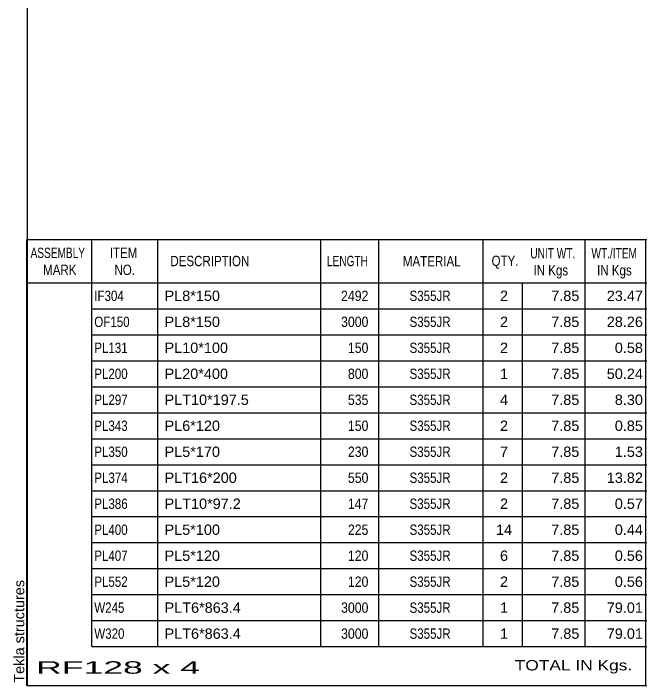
# Model space of a CAD drawing. Header units: millimetres. Extents: x -244 to 159, y -153 to 124.
# Drawn here: x -243.6 to -127.5, y -153.1 to -28.9 of the extents above; entities that cross this region are included whole.
import ezdxf

# ---------------------------------------------------------------- set-up
doc = ezdxf.new("R2010")
doc.units = ezdxf.units.MM
doc.styles.add('Arial', font='ARIAL.TTF', dxfattribs={"height": 0.2})

# ---------------------------------------------------------------- blocks, each defined once
blk = doc.blocks.new('Unknown-627307897-1210')
at = {"color": 5, "linetype": 'Continuous'}
for p, q in [((-241.0824545180232, 123.9795876556067), (-241.0824545180232, -153.0204123443933)), ((-241.0824545180232, -153.0204123443933), (158.9175454819768, -153.0204123443933))]:
    blk.add_line(p, q, dxfattribs=at)
at = {"color": 174, "linetype": 'Continuous', "style": 'Arial'}
blk.add_text('Tekla structures', height=1.91015625, rotation=90, dxfattribs=at).set_placement((-241.5824545180232, -152.5204123443933))
blk = doc.blocks.new('CBS_BOM-627307897-42914')
at = {"color": 7, "linetype": 'Continuous'}
for p, q in [((-241.1137025180232, -78.65166034439078), (-241.1137025180232, -70.65166034439078)), ((-241.1114846274832, -70.65206792174725), (-86.1923404813368, -70.65266673613647)), ((-229.1137025180232, -78.65166034439078), (-229.1137025180232, -70.65166034439078)), ((-216.9237025180233, -78.65166034439078), (-216.9237025180233, -70.65166034439078)), ((-186.7584526261169, -78.65166034439078), (-186.7584526261169, -70.65166034439078)), ((-176.0792402496747, -78.65166034439078), (-176.0792402496747, -70.65166034439078)), ((-156.7628286977512, -78.65166034439059), (-156.7628286977512, -70.65166034439062)), ((-137.9618859904064, -78.65166034439059), (-137.9618859904064, -70.65166034439062)), ((-126.7489565259096, -78.65166034439059), (-126.7489565259096, -70.65166034439062)), ((-113.963937415704, -78.65166034439078), (-113.963937415704, -70.65166034439078)), ((-102.2133830136632, -78.65166034439059), (-102.2133830136632, -70.65166034439062)), ((-86.1914516189448, -70.65919147009836), (-86.1957626875888, -78.64260560219012)), ((-241.1137025180232, -78.65166034439078), (-86.1913025180232, -78.65166034439059)), ((-241.1137025180232, -83.45166034439096), (-241.1137025180232, -78.65166034439096)), ((-229.1137025180232, -83.45166034439096), (-229.1137025180232, -78.65166034439096)), ((-216.9237025180233, -83.45166034439096), (-216.9237025180233, -78.65166034439096)), ((-186.7584526261169, -83.45166034439096), (-186.7584526261169, -78.65166034439096)), ((-176.0792402496747, -83.45166034439096), (-176.0792402496747, -78.65166034439096)), ((-156.7628286977512, -83.45166034439077), (-156.7628286977512, -78.65166034439078)), ((-149.4984617701776, -83.45166034439077), (-149.4984617701776, -78.65166034439078)), ((-137.9618859904064, -83.45166034439077), (-137.9618859904064, -78.65166034439078)), ((-126.7489565259096, -83.45166034439077), (-126.7489565259096, -78.65166034439078)), ((-113.963937415704, -83.45166034439096), (-113.963937415704, -78.65166034439096)), ((-102.1965812565328, -83.45166034439096), (-102.1965812565328, -78.65166034439096)), ((-86.1912065180232, -78.65751391272573), (-86.1912065180232, -83.45166034439096)), ((-241.1137025180232, -88.25166034439114), (-241.1137025180232, -83.45166034439114)), ((-229.1137025180232, -83.45166034439096), (-86.1915786977512, -83.45166034439077)), ((-229.1137025180232, -88.25166034439114), (-229.1137025180232, -83.45166034439114)), ((-216.9237025180233, -88.25166034439114), (-216.9237025180233, -83.45166034439114)), ((-186.7584526261169, -88.25166034439114), (-186.7584526261169, -83.45166034439114)), ((-176.0792402496747, -88.25166034439114), (-176.0792402496747, -83.45166034439114)), ((-156.7628286977512, -88.25166034439096), (-156.7628286977512, -83.45166034439096)), ((-149.4984617701776, -88.25166034439096), (-149.4984617701776, -83.45166034439096)), ((-137.9618859904064, -88.25166034439096), (-137.9618859904064, -83.45166034439096)), ((-126.7489565259096, -88.25166034439096), (-126.7489565259096, -83.45166034439096)), ((-113.963937415704, -88.25166034439114), (-113.963937415704, -83.45166034439114)), ((-102.1965812565328, -88.25166034439114), (-102.1965812565328, -83.45166034439114)), ((-86.1912065180232, -83.45751391272591), (-86.1912065180232, -88.25166034439114)), ((-241.1137025180232, -93.05166034439132), (-241.1137025180232, -88.25166034439133)), ((-229.1137025180232, -88.25166034439114), (-86.1915786977512, -88.25166034439096)), ((-229.1137025180232, -93.05166034439132), (-229.1137025180232, -88.25166034439133)), ((-216.9237025180233, -93.05166034439132), (-216.9237025180233, -88.25166034439133)), ((-186.7584526261169, -93.05166034439132), (-186.7584526261169, -88.25166034439133)), ((-176.0792402496747, -93.05166034439132), (-176.0792402496747, -88.25166034439133)), ((-156.7628286977512, -93.05166034439114), (-156.7628286977512, -88.25166034439114)), ((-149.4984617701776, -93.05166034439114), (-149.4984617701776, -88.25166034439114)), ((-137.9618859904064, -93.05166034439114), (-137.9618859904064, -88.25166034439114)), ((-126.7489565259096, -93.05166034439114), (-126.7489565259096, -88.25166034439114)), ((-113.963937415704, -93.05166034439132), (-113.963937415704, -88.25166034439133)), ((-102.1965812565328, -93.05166034439132), (-102.1965812565328, -88.25166034439133)), ((-86.1912065180232, -88.2575139127261), (-86.1912065180232, -93.05166034439132)), ((-241.1137025180232, -97.8516603443915), (-241.1137025180232, -93.05166034439151)), ((-229.1137025180232, -93.05166034439132), (-86.1915786977512, -93.05166034439114)), ((-229.1137025180232, -97.8516603443915), (-229.1137025180232, -93.05166034439151)), ((-216.9237025180233, -97.8516603443915), (-216.9237025180233, -93.05166034439151)), ((-186.7584526261169, -97.8516603443915), (-186.7584526261169, -93.05166034439151)), ((-176.0792402496747, -97.8516603443915), (-176.0792402496747, -93.05166034439151)), ((-156.7628286977512, -97.85166034439132), (-156.7628286977512, -93.05166034439132)), ((-149.4984617701776, -97.85166034439132), (-149.4984617701776, -93.05166034439132)), ((-137.9618859904064, -97.85166034439132), (-137.9618859904064, -93.05166034439132)), ((-126.7489565259096, -97.85166034439132), (-126.7489565259096, -93.05166034439132)), ((-113.963937415704, -97.8516603443915), (-113.963937415704, -93.05166034439151)), ((-102.1965812565328, -97.8516603443915), (-102.1965812565328, -93.05166034439151)), ((-86.1912065180232, -93.05751391272628), (-86.1912065180232, -97.8516603443915)), ((-241.1137025180232, -102.6516603443917), (-241.1137025180232, -97.85166034439169)), ((-229.1137025180232, -97.8516603443915), (-86.1915786977512, -97.85166034439132)), ((-229.1137025180232, -102.6516603443917), (-229.1137025180232, -97.85166034439169)), ((-216.9237025180233, -102.6516603443917), (-216.9237025180233, -97.85166034439169)), ((-186.7584526261169, -102.6516603443917), (-186.7584526261169, -97.85166034439169)), ((-176.0792402496747, -102.6516603443917), (-176.0792402496747, -97.85166034439169)), ((-156.7628286977512, -102.6516603443915), (-156.7628286977512, -97.8516603443915)), ((-149.4984617701776, -102.6516603443915), (-149.4984617701776, -97.8516603443915)), ((-137.9618859904064, -102.6516603443915), (-137.9618859904064, -97.8516603443915)), ((-126.7489565259096, -102.6516603443915), (-126.7489565259096, -97.8516603443915)), ((-113.963937415704, -102.6516603443917), (-113.963937415704, -97.85166034439169)), ((-102.1965812565328, -102.6516603443917), (-102.1965812565328, -97.85166034439169)), ((-86.1912065180232, -97.85751391272646), (-86.1912065180232, -102.6516603443917)), ((-241.1137025180232, -107.4516603443919), (-241.1137025180232, -102.6516603443919)), ((-229.1137025180232, -102.6516603443917), (-86.1915786977512, -102.6516603443915)), ((-229.1137025180232, -107.4516603443919), (-229.1137025180232, -102.6516603443919)), ((-216.9237025180233, -107.4516603443919), (-216.9237025180233, -102.6516603443919)), ((-186.7584526261169, -107.4516603443919), (-186.7584526261169, -102.6516603443919)), ((-176.0792402496747, -107.4516603443919), (-176.0792402496747, -102.6516603443919)), ((-156.7628286977512, -107.4516603443917), (-156.7628286977512, -102.6516603443917)), ((-149.4984617701776, -107.4516603443917), (-149.4984617701776, -102.6516603443917)), ((-137.9618859904064, -107.4516603443917), (-137.9618859904064, -102.6516603443917)), ((-126.7489565259096, -107.4516603443917), (-126.7489565259096, -102.6516603443917)), ((-113.963937415704, -107.4516603443919), (-113.963937415704, -102.6516603443919)), ((-102.1965812565328, -107.4516603443919), (-102.1965812565328, -102.6516603443919)), ((-86.1912065180232, -102.6575139127266), (-86.1912065180232, -107.4516603443919)), ((-241.1137025180232, -112.2516603443921), (-241.1137025180232, -107.4516603443921)), ((-229.1137025180232, -107.4516603443919), (-86.1915786977512, -107.4516603443917)), ((-229.1137025180232, -112.2516603443921), (-229.1137025180232, -107.4516603443921)), ((-216.9237025180233, -112.2516603443921), (-216.9237025180233, -107.4516603443921)), ((-186.7584526261169, -112.2516603443921), (-186.7584526261169, -107.4516603443921)), ((-176.0792402496747, -112.2516603443921), (-176.0792402496747, -107.4516603443921)), ((-156.7628286977512, -112.2516603443919), (-156.7628286977512, -107.4516603443919)), ((-149.4984617701776, -112.2516603443919), (-149.4984617701776, -107.4516603443919)), ((-137.9618859904064, -112.2516603443919), (-137.9618859904064, -107.4516603443919)), ((-126.7489565259096, -112.2516603443919), (-126.7489565259096, -107.4516603443919)), ((-113.963937415704, -112.2516603443921), (-113.963937415704, -107.4516603443921)), ((-102.1965812565328, -112.2516603443921), (-102.1965812565328, -107.4516603443921)), ((-86.1912065180232, -107.4575139127268), (-86.1912065180232, -112.2516603443921)), ((-241.1137025180232, -117.0516603443922), (-241.1137025180232, -112.2516603443922)), ((-229.1137025180232, -112.2516603443921), (-86.1915786977512, -112.2516603443919)), ((-229.1137025180232, -117.0516603443922), (-229.1137025180232, -112.2516603443922)), ((-216.9237025180233, -117.0516603443922), (-216.9237025180233, -112.2516603443922)), ((-186.7584526261169, -117.0516603443922), (-186.7584526261169, -112.2516603443922)), ((-176.0792402496747, -117.0516603443922), (-176.0792402496747, -112.2516603443922)), ((-156.7628286977512, -117.051660344392), (-156.7628286977512, -112.2516603443921)), ((-149.4984617701776, -117.051660344392), (-149.4984617701776, -112.2516603443921)), ((-137.9618859904064, -117.051660344392), (-137.9618859904064, -112.2516603443921)), ((-126.7489565259096, -117.051660344392), (-126.7489565259096, -112.2516603443921)), ((-113.963937415704, -117.0516603443922), (-113.963937415704, -112.2516603443922)), ((-102.1965812565328, -117.0516603443922), (-102.1965812565328, -112.2516603443922)), ((-86.1912065180232, -112.257513912727), (-86.1912065180232, -117.0516603443922)), ((-241.1137025180232, -121.8516603443924), (-241.1137025180232, -117.0516603443924)), ((-229.1137025180232, -117.0516603443922), (-86.1915786977512, -117.051660344392)), ((-229.1137025180232, -121.8516603443924), (-229.1137025180232, -117.0516603443924)), ((-216.9237025180233, -121.8516603443924), (-216.9237025180233, -117.0516603443924)), ((-186.7584526261169, -121.8516603443924), (-186.7584526261169, -117.0516603443924)), ((-176.0792402496747, -121.8516603443924), (-176.0792402496747, -117.0516603443924)), ((-156.7628286977512, -121.8516603443922), (-156.7628286977512, -117.0516603443922)), ((-149.4984617701776, -121.8516603443922), (-149.4984617701776, -117.0516603443922)), ((-137.9618859904064, -121.8516603443922), (-137.9618859904064, -117.0516603443922)), ((-126.7489565259096, -121.8516603443922), (-126.7489565259096, -117.0516603443922)), ((-113.963937415704, -121.8516603443924), (-113.963937415704, -117.0516603443924)), ((-102.1965812565328, -121.8516603443924), (-102.1965812565328, -117.0516603443924)), ((-86.1912065180232, -117.0575139127272), (-86.1912065180232, -121.8516603443924)), ((-241.1137025180232, -126.6516603443926), (-241.1137025180232, -121.8516603443926)), ((-229.1137025180232, -121.8516603443924), (-86.1915786977512, -121.8516603443922)), ((-229.1137025180232, -126.6516603443926), (-229.1137025180232, -121.8516603443926)), ((-216.9237025180233, -126.6516603443926), (-216.9237025180233, -121.8516603443926)), ((-186.7584526261169, -126.6516603443926), (-186.7584526261169, -121.8516603443926)), ((-176.0792402496747, -126.6516603443926), (-176.0792402496747, -121.8516603443926)), ((-156.7628286977512, -126.6516603443924), (-156.7628286977512, -121.8516603443924)), ((-149.4984617701776, -126.6516603443924), (-149.4984617701776, -121.8516603443924)), ((-137.9618859904064, -126.6516603443924), (-137.9618859904064, -121.8516603443924)), ((-126.7489565259096, -126.6516603443924), (-126.7489565259096, -121.8516603443924)), ((-113.963937415704, -126.6516603443926), (-113.963937415704, -121.8516603443926)), ((-102.1965812565328, -126.6516603443926), (-102.1965812565328, -121.8516603443926)), ((-86.1912065180232, -121.8575139127274), (-86.1912065180232, -126.6516603443926)), ((-241.1137025180232, -131.4516603443928), (-241.1137025180232, -126.6516603443928)), ((-229.1137025180232, -126.6516603443926), (-86.1915786977512, -126.6516603443924)), ((-229.1137025180232, -131.4516603443928), (-229.1137025180232, -126.6516603443928)), ((-216.9237025180233, -131.4516603443928), (-216.9237025180233, -126.6516603443928)), ((-186.7584526261169, -131.4516603443928), (-186.7584526261169, -126.6516603443928)), ((-176.0792402496747, -131.4516603443928), (-176.0792402496747, -126.6516603443928)), ((-156.7628286977512, -131.4516603443926), (-156.7628286977512, -126.6516603443926)), ((-149.4984617701776, -131.4516603443926), (-149.4984617701776, -126.6516603443926)), ((-137.9618859904064, -131.4516603443926), (-137.9618859904064, -126.6516603443926)), ((-126.7489565259096, -131.4516603443926), (-126.7489565259096, -126.6516603443926)), ((-113.963937415704, -131.4516603443928), (-113.963937415704, -126.6516603443928)), ((-102.1965812565328, -131.4516603443928), (-102.1965812565328, -126.6516603443928)), ((-86.1912065180232, -126.6575139127276), (-86.1912065180232, -131.4516603443928)), ((-241.1137025180232, -136.2516603443929), (-241.1137025180232, -131.451660344393)), ((-229.1137025180232, -131.4516603443928), (-86.1915786977512, -131.4516603443926)), ((-229.1137025180232, -136.2516603443929), (-229.1137025180232, -131.451660344393)), ((-216.9237025180233, -136.2516603443929), (-216.9237025180233, -131.451660344393)), ((-186.7584526261169, -136.2516603443929), (-186.7584526261169, -131.451660344393)), ((-176.0792402496747, -136.2516603443929), (-176.0792402496747, -131.451660344393)), ((-156.7628286977512, -136.2516603443928), (-156.7628286977512, -131.4516603443928)), ((-149.4984617701776, -136.2516603443928), (-149.4984617701776, -131.4516603443928)), ((-137.9618859904064, -136.2516603443928), (-137.9618859904064, -131.4516603443928)), ((-126.7489565259096, -136.2516603443928), (-126.7489565259096, -131.4516603443928)), ((-113.963937415704, -136.251660344393), (-113.963937415704, -131.451660344393)), ((-102.1965812565328, -136.251660344393), (-102.1965812565328, -131.451660344393)), ((-86.1912065180232, -131.4575139127277), (-86.1912065180232, -136.251660344393)), ((-241.1137025180232, -141.0516603443931), (-241.1137025180232, -136.2516603443931)), ((-229.1137025180232, -136.2516603443929), (-86.1915786977512, -136.2516603443928)), ((-229.1137025180232, -141.0516603443931), (-229.1137025180232, -136.2516603443931)), ((-216.9237025180233, -141.0516603443931), (-216.9237025180233, -136.2516603443931)), ((-186.7584526261169, -141.0516603443931), (-186.7584526261169, -136.2516603443931)), ((-176.0792402496747, -141.0516603443931), (-176.0792402496747, -136.2516603443931)), ((-156.7628286977512, -141.051660344393), (-156.7628286977512, -136.2516603443929)), ((-149.4984617701776, -141.051660344393), (-149.4984617701776, -136.2516603443929)), ((-137.9618859904064, -141.051660344393), (-137.9618859904064, -136.2516603443929)), ((-126.7489565259096, -141.051660344393), (-126.7489565259096, -136.2516603443929)), ((-113.963937415704, -141.0516603443932), (-113.963937415704, -136.2516603443931)), ((-102.1965812565328, -141.0516603443932), (-102.1965812565328, -136.2516603443931)), ((-86.1912065180232, -136.2575139127279), (-86.1912065180232, -141.0516603443932)), ((-241.1137025180232, -145.8516603443933), (-241.1137025180232, -141.0516603443933)), ((-229.1137025180232, -141.0516603443931), (-86.1915786977512, -141.051660344393)), ((-229.1137025180232, -145.8516603443933), (-229.1137025180232, -141.0516603443933)), ((-216.9237025180233, -145.8516603443933), (-216.9237025180233, -141.0516603443933)), ((-186.7584526261169, -145.8516603443933), (-186.7584526261169, -141.0516603443933)), ((-176.0792402496747, -145.8516603443933), (-176.0792402496747, -141.0516603443933)), ((-156.7628286977512, -145.8516603443931), (-156.7628286977512, -141.0516603443932)), ((-149.4984617701776, -145.8516603443931), (-149.4984617701776, -141.0516603443932)), ((-137.9618859904064, -145.8516603443931), (-137.9618859904064, -141.0516603443932)), ((-126.7489565259096, -145.8516603443931), (-126.7489565259096, -141.0516603443932)), ((-113.963937415704, -145.8516603443933), (-113.963937415704, -141.0516603443933)), ((-102.1965812565328, -145.8516603443933), (-102.1965812565328, -141.0516603443933)), ((-86.1912065180232, -141.0575139127281), (-86.1912065180232, -145.8516603443933)), ((-241.1137025180232, -153.0516603443933), (-241.1137025180232, -145.8711061043934)), ((-229.1137025180232, -145.8516603443933), (-86.1915786977512, -145.8516603443931)), ((-126.7489565259096, -153.051660344393), (-126.7489565259096, -145.8711061043931)), ((-113.963937415704, -153.0516603443932), (-113.963937415704, -145.8711061043933)), ((-102.1567876212232, -153.051660344393), (-102.1567876212232, -145.8711061043931)), ((-86.1912283400944, -145.851928014534), (-86.19125606110802, -153.0516603443933)), ((-241.1137025180232, -153.0516603443933), (-86.1913025180232, -153.0516603443929))]:
    blk.add_line(p, q, dxfattribs=at)
at = {"color": 3, "linetype": 'Continuous', "style": 'Arial'}
for s, width, p in [('ASSEMBLY', 0.7, (-240.4315211386845, -74.07587444072318)), ('ITEM', 0.8, (-225.7857688879901, -74.07587444072318)), ('UNIT WT.', 0.7, (-148.0720808766504, -74.1532769208421)), ('WT./ITEM', 0.7, (-136.780560446848, -74.1532769208421)), ('TOTAL WT.', 0.7, (-124.8456462968664, -74.1532769208421)), ('GRAND', 0.8, (-111.6909834694064, -73.99452692084209)), ('ITEM TYPE', 0.7, (-98.05394632156322, -74.07255453000747)), ('DESCRIPTION', 0.8, (-214.5980285094142, -75.58465919152563)), ('LENGTH', 0.7, (-185.6538190305125, -75.58465919152563)), ('MATERIAL', 0.8, (-171.6312025180232, -75.62916034439077)), ('QTY.', 0.8, (-155.2394745148584, -75.55190949116334)), ('MARK', 0.8, (-238.1131622299232, -77.21500310112218)), ('NO.', 0.8, (-224.9283011428131, -77.21500310112218)), ('IN Kgs', 0.8, (-147.494394482956, -77.29240558117131)), ('IN Kgs', 0.8, (-135.7401577144752, -77.29240558117131)), ('IN Kgs', 0.8, (-123.9490076308008, -77.29240558117131)), ('TOTAL WT.', 0.7, (-112.9495674756264, -77.33466646248903))]:
    blk.add_text(s, height=1.91015625, dxfattribs=dict(at, width=width)).set_placement(p)
at = {"color": 7, "linetype": 'Continuous', "style": 'Arial'}
for s, width, p in [('IF304', 0.8, (-228.6565716620362, -82.01672314207212)), ('2492', 0.85, (-183.0412806430232, -82.01672314207212)), ('S355JR', 0.8, (-170.3941712680232, -82.01672314207212)), ('OF150', 0.8, (-228.6565716620362, -86.8167231420723)), ('3000', 0.85, (-183.0412806430232, -86.8167231420723)), ('S355JR', 0.8, (-170.3941712680232, -86.8167231420723)), ('PL131', 0.8, (-228.6565716620362, -91.61672314207249)), ('150', 0.85, (-181.7815150180232, -91.61672314207249)), ('S355JR', 0.8, (-170.3941712680232, -91.61672314207249)), ('PL200', 0.8, (-228.6565716620362, -96.41672314207267)), ('800', 0.85, (-181.7815150180232, -96.41672314207267)), ('S355JR', 0.8, (-170.3941712680232, -96.41672314207267)), ('PL297', 0.8, (-228.6565716620362, -101.2167231420729)), ('535', 0.85, (-181.7815150180232, -101.2167231420729)), ('S355JR', 0.8, (-170.3941712680232, -101.2167231420729)), ('PL343', 0.8, (-228.6565716620362, -106.016723142073)), ('150', 0.85, (-181.7815150180232, -106.016723142073)), ('S355JR', 0.8, (-170.3941712680232, -106.016723142073)), ('PL350', 0.8, (-228.6565716620362, -110.8167231420732)), ('230', 0.85, (-181.7815150180232, -110.8167231420732)), ('S355JR', 0.8, (-170.3941712680232, -110.8167231420732)), ('PL374', 0.8, (-228.6565716620362, -115.6167231420734)), ('550', 0.85, (-181.7815150180232, -115.6167231420734)), ('S355JR', 0.8, (-170.3941712680232, -115.6167231420734)), ('PL386', 0.8, (-228.6565716620362, -120.4167231420736)), ('147', 0.85, (-181.7815150180232, -120.4167231420736)), ('S355JR', 0.8, (-170.3941712680232, -120.4167231420736)), ('PL400', 0.8, (-228.6565716620362, -125.2167231420738)), ('225', 0.85, (-181.7815150180232, -125.2167231420738)), ('S355JR', 0.8, (-170.3941712680232, -125.2167231420738)), ('PL407', 0.8, (-228.6565716620362, -130.0167231420739)), ('120', 0.85, (-181.7815150180232, -130.0167231420739)), ('S355JR', 0.8, (-170.3941712680232, -130.0167231420739)), ('PL552', 0.8, (-228.6565716620362, -134.8167231420741)), ('120', 0.85, (-181.7815150180232, -134.8167231420741)), ('S355JR', 0.8, (-170.3941712680232, -134.8167231420741)), ('W245', 0.8, (-228.6565716620362, -139.6167231420743)), ('3000', 0.85, (-183.0412806430232, -139.6167231420743)), ('S355JR', 0.8, (-170.3941712680232, -139.6167231420743)), ('W320', 0.8, (-228.6565716620362, -144.4167231420745)), ('3000', 0.85, (-183.0412806430232, -144.4167231420745)), ('S355JR', 0.8, (-170.3941712680232, -144.4167231420745))]:
    blk.add_text(s, height=1.91015625, dxfattribs=dict(at, width=width)).set_placement(p)
for s, p in [('PL8*150', (-215.6693275180232, -82.01672314207212)), ('2', (-153.6736634555232, -82.01672314207212)), ('7.85', (-144.2070618930232, -82.01672314207212)), ('23.47', (-133.9442493930232, -82.01672314207212)), ('46.94', (-121.2309290805232, -82.01672314207212)), ('PL8*150', (-215.6693275180232, -86.8167231420723)), ('2', (-153.6736634555232, -86.8167231420723)), ('7.85', (-144.2070618930232, -86.8167231420723)), ('28.26', (-133.9442493930232, -86.8167231420723)), ('56.52', (-121.2309290805232, -86.8167231420723)), ('PL10*100', (-215.6693275180232, -91.61672314207249)), ('2', (-153.6736634555232, -91.61672314207249)), ('7.85', (-144.2070618930232, -91.61672314207249)), ('0.58', (-132.4618275180232, -91.61672314207249)), ('1.16', (-119.7485072055232, -91.61672314207249)), ('PL20*400', (-215.6693275180232, -96.41672314207267)), ('1', (-153.6736634555232, -96.41672314207267)), ('7.85', (-144.2070618930232, -96.41672314207267)), ('50.24', (-133.9442493930232, -96.41672314207267)), ('50.24', (-121.2309290805232, -96.41672314207267)), ('PLT10*197.5', (-215.6693275180232, -101.2167231420729)), ('4', (-153.6736634555232, -101.2167231420729)), ('7.85', (-144.2070618930232, -101.2167231420729)), ('8.30', (-132.4618275180232, -101.2167231420729)), ('33.18', (-121.2309290805232, -101.2167231420729)), ('PL6*120', (-215.6693275180232, -106.016723142073)), ('2', (-153.6736634555232, -106.016723142073)), ('7.85', (-144.2070618930232, -106.016723142073)), ('0.85', (-132.4618275180232, -106.016723142073)), ('1.70', (-119.7485072055232, -106.016723142073)), ('PL5*170', (-215.6693275180232, -110.8167231420732)), ('7', (-153.6736634555232, -110.8167231420732)), ('7.85', (-144.2070618930232, -110.8167231420732)), ('1.53', (-132.4618275180232, -110.8167231420732)), ('10.74', (-121.2309290805232, -110.8167231420732)), ('PLT16*200', (-215.6693275180232, -115.6167231420734)), ('2', (-153.6736634555232, -115.6167231420734)), ('7.85', (-144.2070618930232, -115.6167231420734)), ('13.82', (-133.9442493930232, -115.6167231420734)), ('27.63', (-121.2309290805232, -115.6167231420734)), ('PLT10*97.2', (-215.6693275180232, -120.4167231420736)), ('2', (-153.6736634555232, -120.4167231420736)), ('7.85', (-144.2070618930232, -120.4167231420736)), ('0.57', (-132.4618275180232, -120.4167231420736)), ('1.14', (-119.7485072055232, -120.4167231420736)), ('PL5*100', (-215.6693275180232, -125.2167231420738)), ('14', (-154.4148743930232, -125.2167231420738)), ('7.85', (-144.2070618930232, -125.2167231420738)), ('0.44', (-132.4618275180232, -125.2167231420738)), ('6.15', (-119.7485072055232, -125.2167231420738)), ('PL5*120', (-215.6693275180232, -130.0167231420739)), ('6', (-153.6736634555232, -130.0167231420739)), ('7.85', (-144.2070618930232, -130.0167231420739)), ('0.56', (-132.4618275180232, -130.0167231420739)), ('3.38', (-119.7485072055232, -130.0167231420739)), ('PL5*120', (-215.6693275180232, -134.8167231420741)), ('2', (-153.6736634555232, -134.8167231420741)), ('7.85', (-144.2070618930232, -134.8167231420741)), ('0.56', (-132.4618275180232, -134.8167231420741)), ('1.13', (-119.7485072055232, -134.8167231420741)), ('PLT6*863.4', (-215.6693275180232, -139.6167231420743)), ('1', (-153.6736634555232, -139.6167231420743)), ('7.85', (-144.2070618930232, -139.6167231420743)), ('79.01', (-133.9442493930232, -139.6167231420743)), ('79.01', (-121.2309290805232, -139.6167231420743)), ('PLT6*863.4', (-215.6693275180232, -144.4167231420745)), ('1', (-153.6736634555232, -144.4167231420745)), ('7.85', (-144.2070618930232, -144.4167231420745)), ('79.01', (-133.9442493930232, -144.4167231420745)), ('79.01', (-121.2309290805232, -144.4167231420745))]:
    blk.add_text(s, height=1.91015625, dxfattribs=at).set_placement(p)
at = {"color": 6, "linetype": 'Continuous', "style": 'Arial'}
for s, height, width, p in [('RF128 x 4', 2.2921875, 2.05, (-239.3926575941653, -150.8601949737929)), ('TOTAL IN Kgs.', 1.91015625, 1.2, (-150.9541855866384, -150.2547818206339)), ('397.93', 1.91015625, 1.3, (-124.2936919915602, -150.1042273029358)), ('159***', 1.91015625, 1.3, (-113.2898412107224, -149.9437524412215))]:
    blk.add_text(s, height=height, dxfattribs=dict(at, width=width)).set_placement(p)
blk.add_text('LIGHT_STEEL', height=1.413515625, dxfattribs=at).set_placement((-100.9407485751626, -149.5955505298768))

msp = doc.modelspace()

# ---------------------------------------------------------------- block references
for name in ['Unknown-627307897-1210', 'CBS_BOM-627307897-42914']:
    msp.add_blockref(name, (0, 0))

doc.saveas('drawing.dxf')
